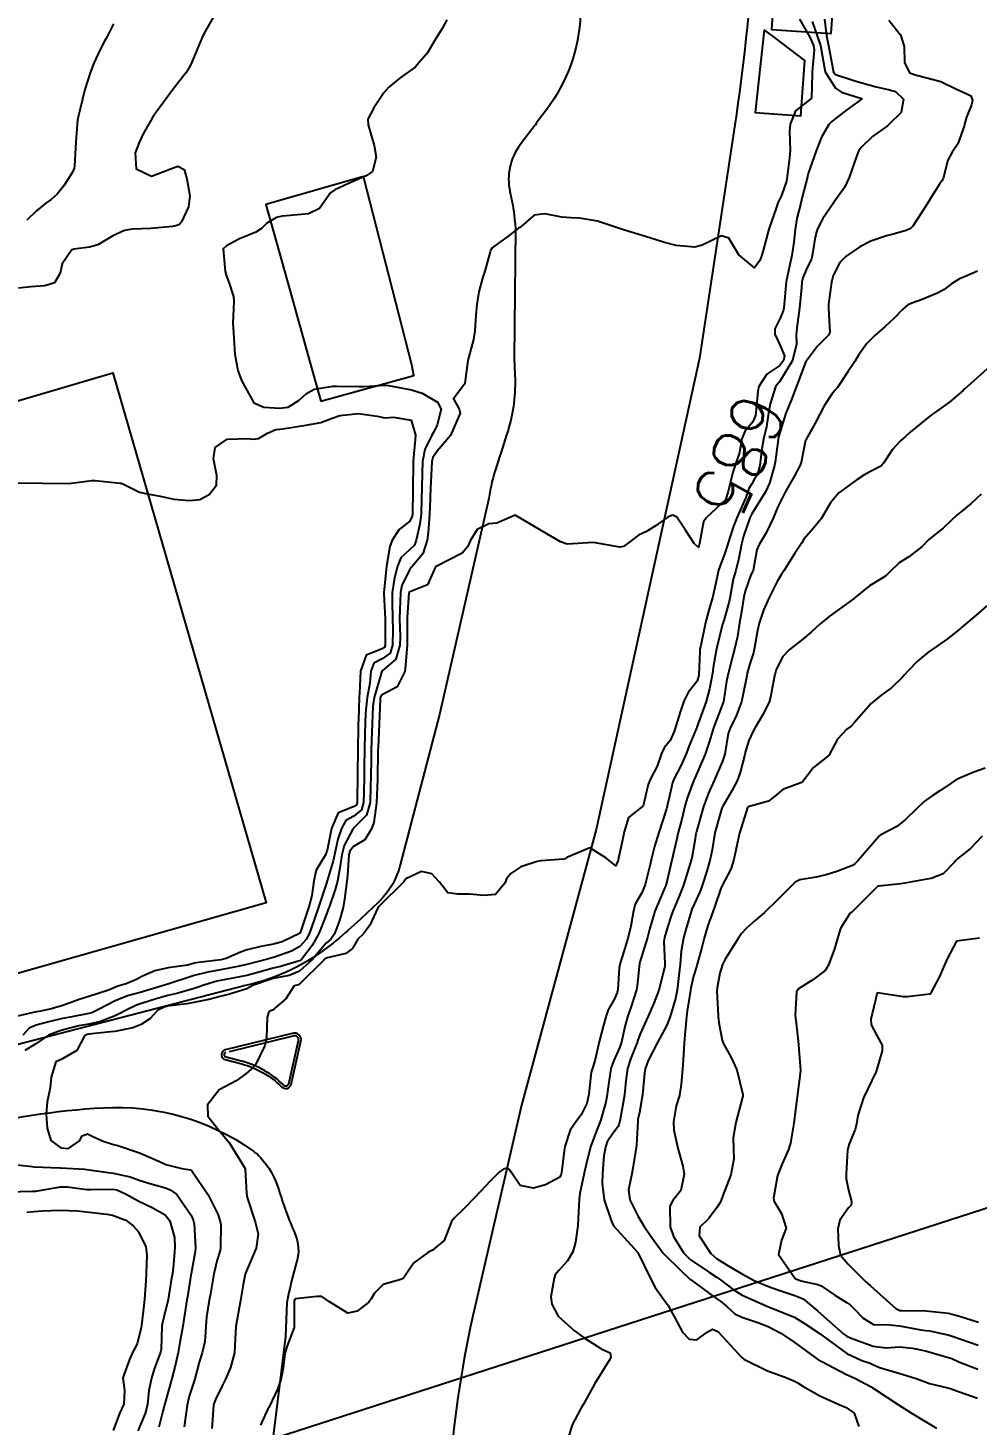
# Model space of a CAD drawing. Header units: metres. Extents: x 298520 to 308411, y 7433745 to 7450750.
# Drawn here: x 300405.2 to 300477.4, y 7444668.8 to 7444775.1 of the extents above; entities that cross this region are included whole.
import ezdxf
from ezdxf.enums import TextEntityAlignment as Align

# ---------------------------------------------------------------- set-up
doc = ezdxf.new("R2010")
doc.units = ezdxf.units.M
doc.header["$LTSCALE"] = 10
doc.linetypes.add('CONTINUO', pattern=[0])
doc.linetypes.add('DASHED', pattern=[0.75, 0.5, -0.25])
for name, color, linetype in [('Canteiro', 45, 'DASHED'), ('Cotas', 45, 'Continuous'), ('Curvas de Nivel 1m', 11, 'Continuous'), ('Curvas de Nivel 5m', 15, 'Continuous'), ('Edificações', 30, 'Continuous'), ('TEXTO', 45, 'Continuous'), ('Vias Primárias', 230, 'Continuous')]:
    doc.layers.add(name, color=color, linetype=linetype)
doc.styles.add('Style-STANDARD', font='STANDARD.shx')

msp = doc.modelspace()

# ---------------------------------------------------------------- linework, layer by layer
at = {"layer": 'Canteiro'}
msp.add_lwpolyline([(300420.16, 7444696.81), (300421.49, 7444696.45, -0.129221), (300424.61, 7444694.65, 0.534813), (300425.02, 7444694.74), (300425.76, 7444698.02, 0.60406), (300425.34, 7444698.37), (300420.23, 7444697.12, 0.616815)], format="xyb", close=True, dxfattribs=at)
at = {"layer": 'Curvas de Nivel 1m', "flags": 128}
for points, elevation in [([(300419.5, 7444776.28), (300418.69, 7444774.86), (300418.49, 7444774.48), (300418.41, 7444774.29), (300417.9, 7444773.07), (300417.56, 7444772.3), (300417.23, 7444771.72), (300416.64, 7444770.96), (300416.14, 7444770.32), (300414.88, 7444768.6), (300414.7, 7444768.34), (300414.67, 7444768.28), (300414.61, 7444768.2), (300413.93, 7444767.01), (300413.64, 7444766.35), (300413.34, 7444765.58), (300413.41, 7444764.35), (300414.56, 7444763.79), (300415.98, 7444764.32), (300416.57, 7444764.55), (300417.05, 7444764.31), (300417.27, 7444763.58), (300417.49, 7444762.3), (300417.39, 7444761.45), (300416.86, 7444760.31), (300416.7, 7444760.12), (300416.51, 7444760.04), (300416.16, 7444759.97), (300414.51, 7444759.81), (300413.1, 7444759.77), (300412.51, 7444759.66), (300411.62, 7444759.25), (300410.49, 7444758.58), (300409.86, 7444758.39), (300408.66, 7444758.24), (300408.49, 7444758.16), (300407.77, 7444757.12), (300407.61, 7444756.42), (300407.2, 7444755.68), (300406.45, 7444755.44), (300405.39, 7444755.38), (300404.45, 7444755.27)], 688), ([(300437.06, 7444775.7), (300436.69, 7444775.02), (300436.12, 7444774.08), (300435.58, 7444773.18), (300434.65, 7444772.1), (300433.49, 7444771.27), (300432.64, 7444770.57), (300432.26, 7444770.13), (300431.49, 7444769), (300431.04, 7444768.14), (300431.06, 7444767.69), (300431.51, 7444766.14), (300431.67, 7444765.23), (300431.39, 7444764.14), (300430.9, 7444763.81), (300430.56, 7444763.66), (300429.51, 7444763.2), (300428.54, 7444762.75), (300428.19, 7444762.52), (300427.95, 7444762.18), (300427.36, 7444761.34), (300426.52, 7444760.93), (300425.12, 7444760.81), (300424.52, 7444760.76), (300424.09, 7444760.66), (300423.36, 7444760.23), (300422.94, 7444759.81), (300422.51, 7444759.53), (300421.27, 7444759.03), (300420.5, 7444758.61), (300420.28, 7444758.49), (300420.02, 7444758.27), (300420.19, 7444756.55), (300420.26, 7444756.27), (300420.46, 7444755.73), (300420.82, 7444754.64), (300420.84, 7444754.26), (300420.77, 7444752.61), (300420.78, 7444752.26), (300420.81, 7444751.87), (300420.92, 7444750.26), (300421.14, 7444749.02), (300421.42, 7444748.25), (300422.35, 7444746.56), (300423.12, 7444746.23), (300424.34, 7444746.14), (300424.97, 7444746.21), (300425.81, 7444746.74), (300426.36, 7444747.25), (300426.95, 7444747.6), (300428.37, 7444747.82), (300428.71, 7444747.82), (300430.37, 7444747.78), (300430.73, 7444747.78), (300432.37, 7444747.89), (300432.61, 7444747.88), (300434.36, 7444747.55), (300435.18, 7444747.28), (300436.35, 7444746.61), (300436.63, 7444746.08), (300436.33, 7444744.88), (300436.06, 7444744.35), (300435.91, 7444744.08), (300435.39, 7444743.01), (300435.2, 7444742.09), (300435.17, 7444741.21), (300435.14, 7444740.09), (300435.12, 7444739.24), (300435.09, 7444738.09), (300435, 7444737.33), (300434.73, 7444736.09), (300434.59, 7444735.73), (300434.22, 7444735.36), (300433.56, 7444734.76), (300433.29, 7444734.11), (300433.07, 7444733.23), (300432.9, 7444732.11), (300432.88, 7444731.4), (300432.91, 7444730.11), (300432.93, 7444729.33), (300432.91, 7444728.11), (300432.74, 7444727.5), (300432.12, 7444727.06), (300431.5, 7444726.74), (300431.28, 7444726.13), (300431.18, 7444725.22), (300430.98, 7444724.14), (300430.86, 7444722.93), (300430.84, 7444722.14), (300430.81, 7444721.38), (300430.79, 7444720.14), (300430.77, 7444718.89), (300430.76, 7444718.14), (300430.73, 7444716.87), (300430.72, 7444716.14), (300430.56, 7444715.57), (300429.98, 7444715.09), (300429.37, 7444714.76), (300429.03, 7444714.16), (300428.75, 7444713.36), (300428.49, 7444712.16), (300428.4, 7444711.7), (300427.94, 7444710.17), (300427.93, 7444710.15), (300427.91, 7444710.09), (300427.28, 7444708.18), (300426.99, 7444707.29), (300426.59, 7444706.19), (300426.34, 7444705.72), (300425.86, 7444705.19), (300425.23, 7444704.83), (300423.85, 7444704.36), (300423.74, 7444704.33), (300423.4, 7444704.22), (300421.84, 7444703.81), (300421.27, 7444703.68), (300419.83, 7444703.41), (300418.87, 7444703.24), (300417.83, 7444702.97), (300415.82, 7444702.32), (300414.29, 7444701.86), (300413.82, 7444701.72), (300412.75, 7444701.42), (300411.81, 7444701.04), (300410.54, 7444700.38), (300410.04, 7444700.14), (300409.8, 7444700.08), (300408.38, 7444699.82), (300407.79, 7444699.7), (300406.76, 7444699.45), (300405.78, 7444699.2), (300405.25, 7444698.97), (300404.78, 7444698.45)], 687), ([(300463.89, 7444775.75), (300464.69, 7444774.36), (300464.97, 7444773.74), (300465.02, 7444773.4), (300464.87, 7444771.74), (300464.87, 7444771.52), (300464.8, 7444769.74), (300464.73, 7444769.64), (300464.63, 7444769.57), (300463.6, 7444768.77), (300463.18, 7444767.75), (300463.14, 7444767.21), (300463.18, 7444765.75), (300463.15, 7444765.18), (300462.97, 7444763.76), (300462.9, 7444763.42), (300462.54, 7444762.32), (300462.34, 7444761.96), (300462.25, 7444761.76), (300462.12, 7444761.36), (300461.56, 7444759.77), (300461.23, 7444758.51), (300461.02, 7444757.78), (300460.88, 7444757.39), (300460.48, 7444756.81), (300459.28, 7444757.8), (300458.51, 7444759.07), (300457.95, 7444759.26), (300456.5, 7444758.55), (300455.94, 7444758.4), (300454.5, 7444758.51), (300453.63, 7444758.74), (300452.51, 7444759.1), (300451.91, 7444759.29), (300450.51, 7444759.71), (300449.9, 7444759.92), (300448.52, 7444760.36), (300447.16, 7444760.59), (300446.52, 7444760.63), (300445.8, 7444760.68), (300444.52, 7444760.92), (300443.69, 7444760.82), (300442.73, 7444760), (300442.61, 7444759.9), (300442.51, 7444759.83), (300441.73, 7444759.24), (300440.5, 7444758.34), (300440.38, 7444758.15), (300440.34, 7444758.03), (300439.94, 7444756.56), (300439.78, 7444756.04), (300439.49, 7444755), (300439.33, 7444754.04), (300439.26, 7444753.21), (300439.18, 7444752.04), (300439.08, 7444751.37), (300438.72, 7444750.05), (300438.66, 7444749.77), (300438.43, 7444748.05), (300438.42, 7444748), (300438.37, 7444747.95), (300437.55, 7444746.86), (300437.99, 7444746.06), (300438.06, 7444745.77), (300437.33, 7444744.06), (300436.31, 7444742.86), (300435.99, 7444742.4), (300435.91, 7444742.08), (300435.83, 7444740.53), (300435.81, 7444740.08), (300435.76, 7444738.59), (300435.74, 7444738.09), (300435.63, 7444736.69), (300435.55, 7444736.09), (300435.23, 7444735.07), (300434.42, 7444734.1), (300434.3, 7444734), (300434.2, 7444733.85), (300433.64, 7444732.65), (300433.53, 7444732.11), (300433.47, 7444730.8), (300433.46, 7444730.11), (300433.49, 7444728.76), (300433.47, 7444728.11), (300433.18, 7444727.05), (300432.1, 7444726.13), (300431.51, 7444724.13), (300431.41, 7444723.47), (300431.36, 7444722.13), (300431.32, 7444720.86), (300431.3, 7444720.13), (300431.29, 7444719.4), (300431.27, 7444718.13), (300431.25, 7444717.37), (300431.21, 7444716.13), (300430.95, 7444715.17), (300429.96, 7444714.18), (300429.95, 7444714.17), (300429.93, 7444714.15), (300429.23, 7444712.88), (300429.05, 7444712.16), (300428.92, 7444711.17), (300428.72, 7444710.16), (300428.56, 7444709.51), (300428.09, 7444708.17), (300428.03, 7444708.03), (300427.89, 7444707.65), (300427.31, 7444706.18), (300426.79, 7444705.25), (300425.98, 7444704.2), (300425.84, 7444704.1), (300424.39, 7444703.66), (300423.84, 7444703.53), (300422.85, 7444703.25), (300421.83, 7444702.99), (300420.24, 7444702.68), (300419.83, 7444702.61), (300419.55, 7444702.55), (300418.64, 7444702.28), (300418.04, 7444702.07), (300417.82, 7444702), (300416.51, 7444701.61), (300415.81, 7444701.45), (300414.92, 7444701.21), (300413.81, 7444700.86), (300413.43, 7444700.72), (300412.64, 7444700.35), (300412.1, 7444700.05), (300411.8, 7444699.9), (300410.7, 7444699.47), (300409.79, 7444699.28), (300409.04, 7444699.14), (300407.78, 7444698.81), (300407.47, 7444698.72), (300406.73, 7444698.43), (300405.77, 7444697.78), (300404.93, 7444697.28)], 686), ([(300411.68, 7444775.39), (300411.16, 7444774.38), (300410.99, 7444774.06), (300410.67, 7444773.42), (300410.33, 7444772.71), (300410.19, 7444772.39), (300409.91, 7444771.65), (300409.5, 7444770.4), (300409.15, 7444768.93), (300409.02, 7444768.4), (300408.95, 7444768.06), (300408.8, 7444766.41), (300408.71, 7444764.55), (300408.68, 7444764.41), (300408.56, 7444764.1), (300407.9, 7444763.06), (300407.4, 7444762.42), (300406.94, 7444762.02), (300406.53, 7444761.74), (300405.81, 7444761.16), (300405.08, 7444760.45)], 689), ([(300465.8, 7444775.73), (300465.95, 7444774.47), (300466.1, 7444773.73), (300466.43, 7444771.95), (300466.48, 7444771.72), (300466.65, 7444771.52), (300468.03, 7444771.08), (300468.65, 7444770.9), (300469.73, 7444770.59), (300470.64, 7444770.4), (300471.21, 7444770.23), (300471.82, 7444769.65), (300471.63, 7444768.64), (300470.66, 7444767.67), (300470.63, 7444767.64), (300470.6, 7444767.62), (300469.46, 7444766.81), (300468.59, 7444765.98), (300468.4, 7444765.69), (300468.27, 7444765.38), (300467.68, 7444763.7), (300467.32, 7444762.94), (300466.53, 7444761.83), (300466.49, 7444761.76), (300466.47, 7444761.72), (300465.68, 7444760.57), (300465.25, 7444759.73), (300465.09, 7444759.16), (300464.87, 7444757.74), (300464.78, 7444757.44), (300464.48, 7444756.84), (300464.15, 7444756.06), (300464.08, 7444755.74), (300464.04, 7444755.32), (300463.9, 7444753.75), (300463.71, 7444752.46), (300463.65, 7444751.75), (300463.68, 7444751.02), (300463.37, 7444749.76), (300462.38, 7444748.15), (300462.2, 7444747.95), (300462.08, 7444747.77), (300461.66, 7444746.47), (300461.54, 7444745.78), (300461.38, 7444744.73), (300461.16, 7444743.78), (300461.03, 7444743.06), (300460.89, 7444741.78), (300460.76, 7444741.31), (300460.28, 7444740.39), (300460.05, 7444740.02), (300459.97, 7444739.79), (300459.82, 7444739.35), (300459.13, 7444737.8), (300458.88, 7444737.17), (300458.44, 7444735.81), (300458.39, 7444735.64), (300458.22, 7444735.12), (300457.74, 7444733.82), (300457.6, 7444733.22), (300457.31, 7444731.82), (300457.06, 7444730.94), (300456.75, 7444729.83), (300456.38, 7444728.08), (300456.32, 7444727.84), (300456.3, 7444727.66), (300456.23, 7444725.84), (300456.1, 7444725.37), (300455.43, 7444724.51), (300455.1, 7444723.85), (300454.83, 7444723.1), (300454.45, 7444721.86), (300454.36, 7444721.55), (300454.05, 7444720.87), (300453.6, 7444720.31), (300453.4, 7444719.87), (300453.06, 7444718.91), (300452.52, 7444717.88), (300452.38, 7444717.51), (300452, 7444715.89), (300451.98, 7444715.85), (300450.87, 7444715.01), (300450.54, 7444713.9), (300450.45, 7444713.41), (300450.12, 7444711.91), (300450.09, 7444711.76), (300449.93, 7444711.31), (300449.15, 7444711.92), (300447.95, 7444712.7), (300446.18, 7444711.96), (300446.05, 7444711.85), (300445.94, 7444711.82), (300444.22, 7444711.69), (300443.94, 7444711.65), (300442.69, 7444711.24), (300441.92, 7444710.73), (300441.59, 7444710.34), (300441.46, 7444710.01), (300440.77, 7444709.15), (300439.9, 7444709.06), (300438.78, 7444709.17), (300437.9, 7444709.16), (300437.12, 7444709.27), (300436.49, 7444710.07), (300435.92, 7444710.72), (300435.13, 7444710.88), (300433.92, 7444710.33), (300433.83, 7444710.18), (300433.79, 7444710.1), (300431.89, 7444708.25), (300431.83, 7444708.19), (300431.8, 7444708.13), (300431.2, 7444706.82), (300430.71, 7444706.14), (300430.28, 7444705.73), (300429.86, 7444705.04), (300429.36, 7444704.65), (300427.84, 7444704.3), (300427.77, 7444704.25), (300427.71, 7444704.17), (300425.82, 7444702.3), (300425.76, 7444702.27), (300425.44, 7444702.2), (300424.81, 7444701.21), (300423.79, 7444700.35), (300423.71, 7444700.31), (300423.51, 7444700.22), (300423.37, 7444699.81), (300423.33, 7444698.23), (300423.2, 7444697.66), (300422.51, 7444696.24), (300422.15, 7444695.84), (300421.74, 7444695.5), (300421.02, 7444694.97), (300419.72, 7444694.27), (300418.84, 7444693.15), (300418.86, 7444692.28), (300419.69, 7444691.22), (300420.49, 7444690.26), (300421.65, 7444688.36), (300421.69, 7444688.25), (300421.8, 7444686.41), (300421.82, 7444686.25), (300421.87, 7444686.01), (300422.46, 7444684.24), (300422.68, 7444683.32), (300422.53, 7444682.24), (300421.81, 7444680.5), (300421.71, 7444680.25), (300421.68, 7444680.13), (300421.55, 7444679.46), (300421.38, 7444678.41), (300421.35, 7444678.25), (300421.07, 7444676.71), (300421, 7444676.26), (300420.92, 7444674.82), (300420.88, 7444674.26), (300420.58, 7444673.15), (300420.2, 7444672.26), (300419.96, 7444671.76), (300419.45, 7444670.71), (300419.32, 7444670.4), (300419.29, 7444670.27), (300419.17, 7444668.52)], 684), ([(300470.7, 7444775.67), (300471.59, 7444774.56), (300471.87, 7444773.65), (300471.88, 7444772.44), (300472.26, 7444771.65), (300472.57, 7444771.56), (300472.65, 7444771.54), (300472.8, 7444771.49), (300474.65, 7444771.01), (300475.81, 7444770.44), (300476.64, 7444770.05), (300476.95, 7444769.91), (300477.07, 7444769.59), (300477, 7444769.22), (300476.61, 7444768.28), (300476.46, 7444767.74), (300476.44, 7444767.6), (300475.94, 7444766.25), (300475.51, 7444765.61), (300475.19, 7444765), (300474.83, 7444763.62), (300474.74, 7444763.44), (300474.56, 7444763.18), (300473.95, 7444762.22), (300473.58, 7444761.63), (300472.52, 7444759.99), (300472.35, 7444759.82), (300472.03, 7444759.65), (300470.84, 7444759.33), (300470.51, 7444759.26), (300469.33, 7444758.86), (300468.5, 7444758.42), (300467.44, 7444757.71), (300466.96, 7444757.23), (300466.47, 7444756.24), (300466.35, 7444755.83), (300466.33, 7444755.72), (300466.11, 7444754.05), (300466.1, 7444753.72), (300466.21, 7444751.93), (300466.13, 7444751.72), (300465.28, 7444750.86), (300464.43, 7444749.74), (300464.41, 7444749.72), (300464.39, 7444749.69), (300463.65, 7444747.75), (300463.3, 7444746.81), (300462.87, 7444745.76), (300462.33, 7444744.04), (300462.28, 7444743.81), (300462.28, 7444743.77), (300462.04, 7444742.03), (300461.99, 7444741.77), (300461.62, 7444740.44), (300461.31, 7444739.78), (300460.26, 7444738.1), (300460.11, 7444737.79), (300459.63, 7444736.4), (300459.48, 7444735.8), (300459.29, 7444734.72), (300459.04, 7444733.8), (300458.86, 7444733.14), (300458.62, 7444731.81), (300458.55, 7444731.43), (300458.16, 7444730.07), (300458.09, 7444729.87), (300458.08, 7444729.81), (300458.05, 7444729.71), (300457.59, 7444727.82), (300457.36, 7444726.57), (300457.25, 7444725.82), (300457.04, 7444724.78), (300456.79, 7444723.83), (300456.08, 7444721.86), (300456.08, 7444721.84), (300456.06, 7444721.8), (300455.48, 7444720.41), (300455.26, 7444719.85), (300454.88, 7444718.99), (300454.32, 7444717.86), (300454.24, 7444717.63), (300453.99, 7444716.52), (300453.86, 7444715.98), (300453.83, 7444715.86), (300453.77, 7444715.65), (300453.18, 7444713.87), (300452.87, 7444712.8), (300452.64, 7444711.88), (300452.51, 7444711.31), (300452.15, 7444709.89), (300451.91, 7444709.33), (300451.4, 7444708.4), (300451.25, 7444707.9), (300451.05, 7444706.73), (300450.86, 7444705.9), (300450.63, 7444705.13), (300450.24, 7444703.91), (300450.18, 7444703.57), (300450.08, 7444701.91), (300450.03, 7444701.69), (300449.81, 7444701.2), (300449.34, 7444700.37), (300449.18, 7444699.92), (300448.96, 7444699.1), (300448.66, 7444697.93), (300448.32, 7444696.49), (300448.13, 7444695.93), (300448.05, 7444695.63), (300447.87, 7444693.94), (300447.72, 7444693.25), (300447.27, 7444692.38), (300446.94, 7444691.95), (300446.44, 7444691.2), (300446.03, 7444689.96), (300445.98, 7444689.65), (300445.77, 7444687.96), (300445.75, 7444687.86), (300445.65, 7444687.63), (300444.57, 7444687.04), (300443.64, 7444686.79), (300442.64, 7444686.99), (300441.94, 7444688.01), (300441.85, 7444688.2), (300441.66, 7444688.33), (300441.39, 7444688.28), (300441.04, 7444688.02), (300440.35, 7444687.32), (300439.64, 7444686.57), (300439.13, 7444686.04), (300438.4, 7444685.27), (300437.61, 7444684.52), (300437.42, 7444684.25), (300437.34, 7444684.06), (300436.84, 7444682.82), (300435.95, 7444682.08), (300435.71, 7444681.95), (300435.58, 7444681.87), (300434.55, 7444681.11), (300433.85, 7444680.1), (300433.73, 7444679.92), (300433.56, 7444679.85), (300432.21, 7444679.47), (300431.54, 7444678.82), (300431.3, 7444678.37), (300431.11, 7444678.13), (300430.24, 7444677.43), (300429.52, 7444677.29), (300428.13, 7444678.16), (300427.54, 7444678.55), (300427.16, 7444678.56), (300425.54, 7444678.38), (300425.45, 7444678.28), (300425.44, 7444678.2), (300425.43, 7444676.28), (300425.42, 7444676.2), (300424.89, 7444674.81), (300424.73, 7444674.21), (300424.59, 7444673.09), (300424.42, 7444672.21), (300424.16, 7444671.51), (300423.56, 7444670.22), (300423.52, 7444670.14), (300423.44, 7444670), (300422.88, 7444668.77)], 683), ([(300477.45, 7444756.57), (300476.47, 7444756.14), (300476.09, 7444755.98), (300475.47, 7444755.61), (300474.9, 7444755.17), (300474.46, 7444754.91), (300473.23, 7444754.41), (300472.45, 7444754.13), (300472.12, 7444753.98), (300471.75, 7444753.66), (300471.11, 7444752.98), (300470.42, 7444752.35), (300470.05, 7444752.04), (300469.63, 7444751.68), (300469.03, 7444751.06), (300468.4, 7444750.17), (300468.11, 7444749.69), (300467.59, 7444748.91), (300466.78, 7444747.71), (300466.6, 7444747.48), (300466.37, 7444747.2), (300465.77, 7444746.31), (300465.46, 7444745.73), (300465.08, 7444744.99), (300464.37, 7444743.74), (300464.35, 7444743.71), (300464.32, 7444743.58), (300464.02, 7444742.02), (300463.93, 7444741.75), (300463.52, 7444740.99), (300462.81, 7444739.76), (300462.26, 7444738.63), (300461.89, 7444737.77), (300461.35, 7444736.66), (300460.82, 7444735.78), (300460.65, 7444735.36), (300460.36, 7444733.79), (300460.31, 7444733.68), (300460.2, 7444733.45), (300459.76, 7444732.22), (300459.66, 7444731.8), (300459.47, 7444730.49), (300459.34, 7444729.8), (300459.17, 7444728.78), (300458.95, 7444727.8), (300458.78, 7444727.15), (300458.44, 7444725.81), (300458.38, 7444725.52), (300458.11, 7444723.81), (300458.1, 7444723.79), (300458.08, 7444723.75), (300457.35, 7444721.82), (300457.06, 7444720.81), (300456.73, 7444719.83), (300456.02, 7444718.18), (300455.91, 7444717.95), (300455.86, 7444717.84), (300455.36, 7444716.48), (300455.18, 7444715.85), (300454.94, 7444714.88), (300454.67, 7444713.85), (300454.53, 7444713.28), (300454.2, 7444711.86), (300454.15, 7444711.65), (300453.92, 7444710.65), (300453.77, 7444710), (300453.73, 7444709.86), (300453.6, 7444709.55), (300452.89, 7444707.88), (300452.48, 7444706.48), (300452.32, 7444705.88), (300451.85, 7444704.32), (300451.74, 7444703.99), (300451.72, 7444703.89), (300451.53, 7444702.19), (300451.48, 7444701.89), (300451.09, 7444700.61), (300450.84, 7444699.9), (300450.6, 7444699.09), (300450.34, 7444697.9), (300450.2, 7444697.47), (300449.76, 7444696.52), (300449.54, 7444695.91), (300449.3, 7444694.34), (300449.25, 7444693.92), (300449.15, 7444693.35), (300448.76, 7444691.92), (300448.45, 7444691.17), (300448, 7444689.94), (300447.66, 7444688.59), (300447.54, 7444688.06), (300447.51, 7444687.94), (300447.18, 7444686.4), (300447.12, 7444685.95), (300447.06, 7444684.5), (300447.02, 7444683.95), (300446.86, 7444682.68), (300446.65, 7444681.95), (300446.25, 7444681.28), (300445.56, 7444680.52), (300445.31, 7444680.21), (300445.22, 7444679.96), (300444.98, 7444678.52), (300445.04, 7444677.96), (300445.52, 7444677.06), (300446.77, 7444675.95), (300447.5, 7444675.4), (300448.86, 7444674.55), (300449.49, 7444674.27), (300449.53, 7444673.91), (300449.52, 7444673.87), (300449.48, 7444673.81), (300448.31, 7444671.93), (300447.45, 7444670.37), (300447.29, 7444670.09), (300447.2, 7444669.94), (300446.59, 7444668.78), (300446.33, 7444667.95)], 682), ([(300478.39, 7444749.31), (300476.46, 7444747.6), (300476.42, 7444747.56), (300476.37, 7444747.5), (300475.33, 7444746.63), (300474.35, 7444745.91), (300474.17, 7444745.8), (300473.95, 7444745.63), (300472.33, 7444744.31), (300471.98, 7444744), (300471.59, 7444743.66), (300470.97, 7444743), (300470.3, 7444741.97), (300470.17, 7444741.8), (300469.98, 7444741.67), (300468.88, 7444741.09), (300468.28, 7444740.71), (300466.9, 7444739.71), (300466.27, 7444738.95), (300465.56, 7444737.73), (300464.96, 7444737.02), (300464.23, 7444736.18), (300464.07, 7444735.9), (300463.98, 7444735.74), (300463.53, 7444735.07), (300462.71, 7444733.76), (300462.5, 7444733.46), (300462.19, 7444732.95), (300461.8, 7444732.15), (300461.61, 7444731.78), (300461.17, 7444730.78), (300460.84, 7444729.78), (300460.7, 7444729.23), (300460.45, 7444727.79), (300460.39, 7444727.53), (300460.12, 7444726.68), (300459.92, 7444725.98), (300459.88, 7444725.79), (300459.59, 7444724.29), (300459.48, 7444723.8), (300459.1, 7444722.78), (300458.61, 7444721.8), (300458.47, 7444721.39), (300458.21, 7444719.81), (300458.17, 7444719.67), (300458.03, 7444719.28), (300457.41, 7444717.82), (300456.98, 7444716.84), (300456.6, 7444715.83), (300456.06, 7444713.93), (300456.03, 7444713.84), (300456.02, 7444713.78), (300455.96, 7444713.38), (300455.74, 7444712.05), (300455.68, 7444711.84), (300455.27, 7444710.5), (300455.07, 7444709.85), (300454.75, 7444709.01), (300454.25, 7444707.86), (300454.15, 7444707.59), (300453.88, 7444706.74), (300453.61, 7444705.86), (300453.56, 7444705.56), (300453.66, 7444703.86), (300453.65, 7444703.67), (300453.2, 7444701.87), (300452.81, 7444700.87), (300452.37, 7444699.88), (300451.78, 7444698.54), (300451.6, 7444698.07), (300451.54, 7444697.89), (300451.04, 7444696.62), (300450.81, 7444695.9), (300450.68, 7444694.96), (300450.58, 7444693.9), (300450.46, 7444693.16), (300450.23, 7444691.9), (300450.1, 7444691.5), (300449.69, 7444690.95), (300449.27, 7444690.32), (300449.12, 7444689.92), (300449.01, 7444689.26), (300448.91, 7444687.92), (300448.89, 7444687.16), (300449.04, 7444685.92), (300449.61, 7444684.19), (300449.77, 7444683.91), (300451.58, 7444681.89), (300452.59, 7444679.87), (300452.91, 7444679.23), (300453.54, 7444678.35), (300453.91, 7444677.86), (300454.39, 7444676.99), (300455, 7444675.85), (300455.51, 7444675.32), (300456.08, 7444675.26), (300456.86, 7444675.83), (300457.27, 7444676.06), (300457.51, 7444675.97), (300457.61, 7444675.92), (300457.75, 7444675.82), (300459.49, 7444673.93), (300459.67, 7444673.79), (300461.47, 7444672.9), (300462.82, 7444672.41), (300463.47, 7444672.13), (300463.71, 7444672), (300464.16, 7444671.74), (300465.45, 7444671), (300466.74, 7444670.41), (300467.44, 7444670.12), (300468.07, 7444669.69), (300468.41, 7444668.67)], 681), ([(300404.27, 7444740.46), (300406.27, 7444740.43), (300408.27, 7444740.41), (300410.02, 7444740.65), (300410.28, 7444740.64), (300412.19, 7444740.44), (300412.27, 7444740.43), (300412.44, 7444740.36), (300413.67, 7444739.75), (300414.27, 7444739.62), (300415.36, 7444739.42), (300416.26, 7444739.23), (300417.45, 7444739.11), (300418.26, 7444739.2), (300418.96, 7444739.58), (300419.52, 7444740.28), (300419.54, 7444741.02), (300419.28, 7444742.28), (300419.43, 7444743.16), (300420.32, 7444743.79), (300421.9, 7444743.83), (300422.32, 7444743.78), (300422.72, 7444743.84), (300423.4, 7444744.23), (300424.04, 7444744.51), (300424.33, 7444744.55), (300424.71, 7444744.6), (300426.33, 7444744.85), (300427.45, 7444745.06), (300428.33, 7444745.37), (300428.92, 7444745.58), (300430.34, 7444745.75), (300431.75, 7444745.54), (300432.34, 7444745.42), (300432.99, 7444745.46), (300434.33, 7444745.22), (300434.66, 7444744.1), (300434.65, 7444743.77), (300434.49, 7444742.1), (300434.49, 7444741.91), (300434.47, 7444740.1), (300434.47, 7444739.9), (300434.45, 7444738.1), (300434.42, 7444737.93), (300434.24, 7444737.54), (300433.42, 7444736.92), (300432.9, 7444736.11), (300432.72, 7444735.61), (300432.46, 7444734.12), (300432.44, 7444733.88), (300432.27, 7444732.12), (300432.27, 7444732.03), (300432.37, 7444730.12), (300432.37, 7444729.9), (300432.35, 7444728.12), (300432.3, 7444727.94), (300432.13, 7444727.84), (300430.9, 7444727.36), (300430.47, 7444726.14), (300430.4, 7444724.46), (300430.39, 7444724.15), (300430.32, 7444722.4), (300430.31, 7444722.15), (300430.31, 7444721.9), (300430.28, 7444720.15), (300430.26, 7444718.39), (300430.25, 7444718.15), (300430.23, 7444716.38), (300430.22, 7444716.15), (300430.17, 7444715.97), (300429.99, 7444715.84), (300428.79, 7444715.35), (300428.28, 7444714.17), (300428.23, 7444713.9), (300427.95, 7444712.51), (300427.82, 7444712.17), (300427.11, 7444710.99), (300426.94, 7444710.18), (300426.77, 7444709.06), (300426.54, 7444708.19), (300425.9, 7444706.22), (300425.89, 7444706.2), (300424.53, 7444705.54), (300423.86, 7444705.36), (300422.9, 7444705.19), (300421.85, 7444704.93), (300421.35, 7444704.75), (300420.25, 7444704.26), (300419.84, 7444704.17), (300418.15, 7444703.97), (300417.84, 7444703.91), (300417.31, 7444703.77), (300415.84, 7444703.55), (300414.82, 7444703.34), (300413.83, 7444702.89), (300413.47, 7444702.7), (300412.64, 7444702.35), (300412.01, 7444702.17), (300411.82, 7444702.09), (300411.31, 7444701.86), (300409.81, 7444701.37), (300409.06, 7444701.14), (300407.81, 7444700.7), (300406.87, 7444700.42), (300405.99, 7444700.24), (300405.8, 7444700.22), (300404.37, 7444699.88)], 688), ([(300478.17, 7444731.1), (300477.35, 7444730.4), (300476.4, 7444729.6), (300476.26, 7444729.49), (300476.15, 7444729.39), (300475.16, 7444728.59), (300474.14, 7444727.89), (300473.76, 7444727.63), (300472.87, 7444726.89), (300472.11, 7444726.12), (300471.9, 7444725.86), (300471.72, 7444725.65), (300470.89, 7444724.87), (300470.09, 7444724.28), (300469.35, 7444723.68), (300468.07, 7444722.19), (300467.82, 7444721.94), (300467.51, 7444721.71), (300466.8, 7444720.97), (300466.14, 7444719.72), (300466.09, 7444719.66), (300466.03, 7444719.63), (300464.96, 7444718.8), (300464.16, 7444717.74), (300464.08, 7444717.67), (300464.01, 7444717.63), (300462.62, 7444717.14), (300462, 7444716.59), (300461.53, 7444716.23), (300459.98, 7444715.81), (300459.95, 7444715.76), (300459.34, 7444713.8), (300459.15, 7444713), (300458.91, 7444711.81), (300458.68, 7444711.06), (300458.01, 7444709.82), (300457.91, 7444709.6), (300457.46, 7444708.26), (300457.31, 7444707.83), (300456.93, 7444706.78), (300456.64, 7444705.83), (300456.48, 7444705.21), (300456.11, 7444703.84), (300456.05, 7444703.63), (300455.83, 7444702.92), (300455.63, 7444702.03), (300455.6, 7444701.84), (300455.36, 7444700.29), (300455.3, 7444699.84), (300455.17, 7444698.46), (300455.11, 7444697.85), (300455.05, 7444696.55), (300454.98, 7444695.85), (300454.89, 7444694.7), (300454.76, 7444693.85), (300454.51, 7444693.05), (300454.3, 7444691.85), (300454.34, 7444691.2), (300454.65, 7444689.85), (300455.03, 7444688.47), (300455.12, 7444687.85), (300454.86, 7444686.62), (300454.25, 7444685.85), (300454.04, 7444685.44), (300454.06, 7444683.86), (300454.32, 7444683.12), (300455.1, 7444681.84), (300455.58, 7444681.36), (300456.96, 7444680.43), (300457.56, 7444680.05), (300457.89, 7444679.81), (300458.84, 7444679.09), (300459.54, 7444678.66), (300461.53, 7444677.77), (300463.53, 7444676.97), (300464.29, 7444676.5), (300465.48, 7444675.72), (300465.51, 7444675.7), (300465.61, 7444675.62), (300467.49, 7444674.22), (300468.64, 7444673.68), (300469.29, 7444673.48), (300469.48, 7444673.39), (300470, 7444673.14), (300471.47, 7444672.72), (300472.78, 7444672.32), (300473.47, 7444672.06), (300473.79, 7444671.94), (300475.19, 7444671.6), (300475.46, 7444671.53), (300475.57, 7444671.49), (300477.45, 7444670.81)], 679), ([(300478.02, 7444718.76), (300477.16, 7444718.45), (300476.02, 7444717.97), (300475.78, 7444717.83), (300475.45, 7444717.61), (300474.59, 7444717.03), (300474, 7444716.66), (300473.4, 7444716.22), (300472.77, 7444715.64), (300471.97, 7444714.84), (300471.31, 7444714.32), (300470.09, 7444713.67), (300470.01, 7444713.62), (300469.96, 7444713.58), (300468.35, 7444711.69), (300468.14, 7444711.5), (300467.94, 7444711.35), (300466.75, 7444710.89), (300465.93, 7444710.63), (300465.18, 7444710.47), (300463.92, 7444710.26), (300463.58, 7444710.08), (300463.25, 7444709.75), (300461.9, 7444708.41), (300461.57, 7444708.1), (300461.23, 7444707.78), (300460.52, 7444707.15), (300459.87, 7444706.59), (300459.49, 7444706.17), (300459.22, 7444705.8), (300458.24, 7444704.21), (300458.04, 7444703.82), (300457.84, 7444703.16), (300457.62, 7444702.03), (300457.6, 7444701.82), (300457.7, 7444699.91), (300457.71, 7444699.82), (300457.79, 7444699.26), (300458.01, 7444698.05), (300458.1, 7444697.82), (300458.7, 7444696.74), (300459.12, 7444695.8), (300459.58, 7444693.93), (300459.58, 7444693.79), (300459.54, 7444693.62), (300459.06, 7444691.8), (300458.86, 7444690.63), (300458.87, 7444689.8), (300458.9, 7444689.04), (300458.67, 7444687.8), (300458.06, 7444686.24), (300457.91, 7444685.82), (300457.82, 7444685.63), (300457.63, 7444685.34), (300456.96, 7444684.47), (300456.32, 7444683.83), (300456.27, 7444683.16), (300457.14, 7444681.82), (300457.58, 7444681.45), (300458.53, 7444680.85), (300459.56, 7444680.26), (300460.46, 7444679.78), (300461.55, 7444679.31), (300462.25, 7444679.06), (300463.54, 7444678.64), (300464.17, 7444678.37), (300464.96, 7444677.73), (300465.27, 7444677.46), (300465.53, 7444677.24), (300467.27, 7444675.7), (300467.51, 7444675.53), (300467.83, 7444675.38), (300469.5, 7444674.78), (300470.5, 7444674.65), (300471.5, 7444674.72), (300472.5, 7444674.63), (300473.49, 7444674.41), (300475.15, 7444673.94), (300475.49, 7444673.83), (300476.04, 7444673.59), (300477.48, 7444673.02)], 678), ([(300477.8, 7444713.58), (300476.92, 7444712.63), (300475.95, 7444711.87), (300475.8, 7444711.74), (300475.7, 7444711.6), (300474.83, 7444710.71), (300473.92, 7444710.35), (300473.3, 7444710.25), (300471.92, 7444710), (300471.62, 7444709.95), (300469.91, 7444709.78), (300469.84, 7444709.75), (300469.76, 7444709.67), (300467.89, 7444707.8), (300467.83, 7444707.76), (300467.73, 7444707.7), (300467.02, 7444706.56), (300466.77, 7444705.71), (300466.57, 7444705), (300466.07, 7444703.72), (300465.99, 7444703.57), (300465.84, 7444703.37), (300464.91, 7444702.65), (300463.83, 7444701.96), (300463.66, 7444701.74), (300463.58, 7444699.96), (300463.6, 7444699.74), (300463.62, 7444699.57), (300463.78, 7444698.2), (300463.82, 7444697.74), (300463.82, 7444697.69), (300463.97, 7444695.74), (300463.96, 7444695.51), (300463.72, 7444693.74), (300463.48, 7444691.74), (300463.21, 7444690.21), (300463.07, 7444689.75), (300462.57, 7444688.66), (300462.23, 7444687.76), (300461.91, 7444686.04), (300461.97, 7444685.77), (300462.52, 7444684.86), (300462.89, 7444683.76), (300462.52, 7444682.83), (300462.31, 7444681.76), (300463.56, 7444679.93), (300464, 7444679.74), (300465.29, 7444679.47), (300465.55, 7444679.36), (300466.6, 7444678.65), (300467.54, 7444678.07), (300467.75, 7444677.91), (300467.98, 7444677.69), (300468.75, 7444676.9), (300469.52, 7444676.43), (300470.77, 7444676.4), (300471.52, 7444676.31), (300473.13, 7444676.02), (300473.52, 7444675.98), (300473.83, 7444675.94), (300475.29, 7444675.6), (300475.51, 7444675.54), (300475.6, 7444675.51), (300477.5, 7444674.86)], 677), ([(300477.61, 7444705.83), (300475.86, 7444705.6), (300475.16, 7444704.29), (300474.87, 7444703.61), (300474.56, 7444702.89), (300473.87, 7444701.62), (300473.86, 7444701.59), (300473.82, 7444701.56), (300472.1, 7444701.36), (300471.82, 7444701.36), (300469.82, 7444701.67), (300469.42, 7444700.05), (300469.34, 7444699.68), (300469.35, 7444699.23), (300469.78, 7444698.42), (300470.2, 7444697.67), (300470.18, 7444697.25), (300469.74, 7444695.67), (300468.78, 7444693.68), (300468.35, 7444692.33), (300468.25, 7444691.69), (300468.14, 7444691.25), (300467.68, 7444690.16), (300467.57, 7444689.8), (300467.55, 7444689.7), (300467.45, 7444687.9), (300467.44, 7444687.7), (300467.46, 7444687.51), (300467.64, 7444686.65), (300467.83, 7444685.89), (300467.86, 7444685.7), (300467.82, 7444685.51), (300467.63, 7444685.31), (300466.96, 7444684.36), (300466.82, 7444683.71), (300466.87, 7444682.43), (300467.03, 7444681.71), (300467.57, 7444681.05), (300468.95, 7444679.68), (300469.27, 7444679.39), (300469.55, 7444679.13), (300471.22, 7444677.65), (300471.53, 7444677.5), (300471.7, 7444677.48), (300473.53, 7444677.46), (300475.22, 7444677.29), (300475.53, 7444677.22), (300476.07, 7444677.05), (300477.52, 7444676.6)], 676), ([(300403.66, 7444688.66), (300405.49, 7444688.44), (300405.65, 7444688.43), (300407.59, 7444688.35), (300407.65, 7444688.35), (300409.49, 7444688.23), (300409.65, 7444688.21), (300411.27, 7444688), (300411.65, 7444687.95), (300412.95, 7444687.65), (300413.64, 7444687.41), (300414.45, 7444687.14), (300415.64, 7444686.81), (300416, 7444686.68), (300416.5, 7444686.31), (300417.61, 7444684.7), (300417.78, 7444684.29), (300417.81, 7444684.08), (300417.92, 7444682.29), (300417.9, 7444681.97), (300417.58, 7444680.29), (300417.58, 7444680.27), (300417.56, 7444680.19), (300417.31, 7444678.52), (300417.27, 7444678.29), (300417.21, 7444677.98), (300416.95, 7444676.3), (300416.74, 7444675.06), (300416.6, 7444674.3), (300416.35, 7444673.18), (300416.13, 7444672.31), (300415.61, 7444670.48), (300415.57, 7444670.32), (300415.54, 7444670.22), (300415.44, 7444669.83), (300415.12, 7444668.62)], 686), ([(300403.63, 7444686.52), (300405.52, 7444686.56), (300405.63, 7444686.56), (300405.76, 7444686.56), (300407.64, 7444686.9), (300408.14, 7444686.91), (300409.64, 7444686.7), (300409.94, 7444686.69), (300411.64, 7444686.72), (300411.94, 7444686.67), (300412.59, 7444686.36), (300413.62, 7444685.81), (300414.62, 7444685.33), (300415.61, 7444684.78), (300415.98, 7444684.31), (300416.32, 7444683.04), (300416.35, 7444682.31), (300416.25, 7444680.99), (300416.16, 7444680.31), (300416.08, 7444679.79), (300415.83, 7444678.32), (300415.52, 7444676.98), (300415.38, 7444676.46), (300415.36, 7444676.32), (300415.3, 7444674.51), (300415.26, 7444674.32), (300414.77, 7444673.03), (300414.56, 7444672.33), (300414.38, 7444671.4), (300414.26, 7444670.33), (300414.1, 7444669.66), (300413.52, 7444668.34)], 687), ([(300405.09, 7444684.96), (300405.61, 7444685.01), (300406.26, 7444685.08), (300407.61, 7444685.13), (300408.93, 7444685.08), (300409.61, 7444685), (300411.16, 7444684.82), (300411.61, 7444684.75), (300412.62, 7444684.35), (300413.18, 7444683.93), (300413.59, 7444683.47), (300414.13, 7444682.33), (300414.21, 7444681.7), (300414.17, 7444680.33), (300414.14, 7444679.74), (300414.03, 7444678.34), (300413.98, 7444677.88), (300413.8, 7444676.34), (300413.77, 7444676.08), (300413.49, 7444674.99), (300413.27, 7444674.56), (300413.16, 7444674.34), (300412.89, 7444673.76), (300412.38, 7444672.36), (300412.51, 7444671.41), (300412.47, 7444670.35), (300412.14, 7444669.65), (300411.65, 7444668.37)], 688)]:
    msp.add_lwpolyline(points, dxfattribs=dict(at, elevation=elevation))
at = {"layer": 'Curvas de Nivel 5m', "flags": 128}
for points, elevation in [([(300464.87, 7444775.57), (300465.5, 7444773.73), (300465.68, 7444772.72), (300465.84, 7444771.73), (300466.64, 7444770.48), (300467.1, 7444770.18), (300468.63, 7444769.7), (300468.66, 7444769.69), (300468.65, 7444769.67), (300468.63, 7444769.66), (300467.49, 7444768.84), (300466.61, 7444768.15), (300466.37, 7444767.96), (300466.14, 7444767.72), (300465.57, 7444766.76), (300465.17, 7444765.73), (300465.02, 7444765.29), (300464.57, 7444764.01), (300464.51, 7444763.79), (300464.5, 7444763.74), (300464.1, 7444762.19), (300463.99, 7444761.75), (300463.7, 7444760.57), (300463.57, 7444759.75), (300463.47, 7444758.78), (300463.32, 7444757.75), (300463.16, 7444757.08), (300462.89, 7444755.76), (300462.73, 7444754.05), (300462.71, 7444753.77), (300462.66, 7444753.54), (300462.43, 7444752.98), (300462.01, 7444752.18), (300462.01, 7444751.77), (300462.4, 7444750.97), (300462.75, 7444750.12), (300462.69, 7444749.77), (300462.39, 7444749.4), (300461.42, 7444748.74), (300460.81, 7444747.79), (300460.73, 7444747.43), (300460.58, 7444745.79), (300460.54, 7444745.58), (300460.34, 7444745.11), (300459.74, 7444744.38), (300459.51, 7444743.8), (300459.32, 7444742.78), (300459.01, 7444741.8), (300458.82, 7444741.28), (300458.47, 7444739.81), (300458.27, 7444739.16), (300456.81, 7444737.83), (300456.6, 7444737.49), (300456.28, 7444735.84), (300456.22, 7444735.54), (300455.88, 7444735.84), (300455.22, 7444736.87), (300454.55, 7444737.86), (300454.25, 7444737.99), (300453.89, 7444737.87), (300452.94, 7444737.19), (300452.24, 7444736.76), (300451.65, 7444736.48), (300450.89, 7444735.9), (300450.5, 7444735.63), (300450.22, 7444735.58), (300448.22, 7444735.93), (300446.22, 7444735.79), (300445.7, 7444735.97), (300444.24, 7444736.84), (300442.25, 7444738), (300440.86, 7444737.4), (300440.24, 7444737.35), (300439.36, 7444736.91), (300438.84, 7444736.04), (300438.65, 7444735.62), (300438.21, 7444735.12), (300436.2, 7444734.08), (300435.58, 7444732.7), (300434.18, 7444732.14), (300434.17, 7444732.12), (300434.16, 7444732.1), (300434.03, 7444730.22), (300434.03, 7444730.1), (300434.04, 7444728.19), (300434.04, 7444728.1), (300433.89, 7444726.32), (300433.85, 7444726.1), (300433.26, 7444724.94), (300432.08, 7444724.3), (300431.99, 7444724.12), (300431.97, 7444724.01), (300431.89, 7444722.12), (300431.82, 7444720.34), (300431.81, 7444720.12), (300431.81, 7444719.9), (300431.77, 7444718.12), (300431.77, 7444717.88), (300431.7, 7444716.12), (300431.49, 7444714.62), (300431.33, 7444714.14), (300430.81, 7444713.29), (300429.95, 7444712.79), (300429.66, 7444712.44), (300429.59, 7444712.15), (300429.48, 7444710.6), (300429.43, 7444710.15), (300429.26, 7444708.79), (300429.15, 7444708.16), (300428.89, 7444707.16), (300428.51, 7444706.16), (300428.25, 7444705.78), (300427.86, 7444705.45), (300427.28, 7444704.75), (300426.82, 7444704.19), (300425.83, 7444703.31), (300425.05, 7444702.98), (300423.83, 7444702.74), (300422.34, 7444702.24), (300422.01, 7444702.06), (300421.82, 7444701.96), (300420.51, 7444701.56), (300419.81, 7444701.37), (300418.94, 7444701.15), (300417.8, 7444700.92), (300417.27, 7444700.83), (300415.8, 7444700.64), (300415.54, 7444700.58), (300415.05, 7444700.33), (300414.44, 7444699.68), (300413.79, 7444699.24), (300413.14, 7444698.99), (300411.78, 7444698.72), (300411.47, 7444698.68), (300409.77, 7444698.51), (300409.67, 7444698.49), (300409.48, 7444698.39), (300408.9, 7444697.26), (300407.75, 7444696.62), (300407.3, 7444696.42), (300406.93, 7444695.23), (300406.86, 7444694.42), (300406.64, 7444693.36), (300406.55, 7444692.43), (300406.62, 7444691.35), (300406.9, 7444690.42), (300407.67, 7444689.86), (300408.26, 7444689.82), (300409.08, 7444690.4), (300409.3, 7444690.78), (300409.69, 7444690.93), (300410.06, 7444690.76), (300410.88, 7444690.37), (300411.68, 7444690.13), (300412, 7444690.04), (300413.67, 7444689.48), (300415.17, 7444688.82), (300415.66, 7444688.61), (300416.88, 7444688.3), (300417.54, 7444688.18), (300417.65, 7444688.11), (300418.89, 7444686.28), (300419.61, 7444684.82), (300419.81, 7444684.27), (300419.86, 7444684), (300419.83, 7444682.27), (300419.79, 7444682.06), (300419.57, 7444681.34), (300419.36, 7444680.47), (300419.32, 7444680.27), (300419.06, 7444678.76), (300418.97, 7444678.28), (300418.77, 7444677.02), (300418.71, 7444676.28), (300418.64, 7444675.14), (300418.43, 7444674.28), (300418.19, 7444673.57), (300417.88, 7444672.29), (300417.78, 7444671.96), (300417.45, 7444670.97), (300417.29, 7444670.29), (300417.07, 7444668.65)], 685), ([(300477.74, 7444739.59), (300476.97, 7444738.88), (300476.26, 7444738.31), (300475.87, 7444737.99), (300475.48, 7444737.61), (300474.84, 7444737.02), (300474.24, 7444736.56), (300473.73, 7444736.13), (300473.24, 7444735.63), (300472.21, 7444734.84), (300471.49, 7444734.38), (300470.75, 7444733.66), (300470.47, 7444733.39), (300470.2, 7444733.22), (300469.24, 7444732.63), (300468.17, 7444731.77), (300468.13, 7444731.73), (300468.08, 7444731.69), (300466.16, 7444730.28), (300465.84, 7444730.04), (300465.47, 7444729.73), (300464.79, 7444729.09), (300464.14, 7444728.58), (300463.11, 7444727.76), (300462.63, 7444727.25), (300462.11, 7444726.25), (300462.02, 7444725.86), (300462, 7444725.77), (300461.7, 7444724.16), (300461.58, 7444723.78), (300461.07, 7444722.78), (300460.49, 7444721.79), (300460.34, 7444721.51), (300460.05, 7444720.85), (300459.79, 7444720.04), (300459.74, 7444719.79), (300459.39, 7444718.42), (300459.16, 7444717.8), (300458.76, 7444717.04), (300458.03, 7444715.81), (300457.98, 7444715.7), (300457.46, 7444713.83), (300457.24, 7444712.54), (300457.11, 7444711.83), (300456.85, 7444710.91), (300456.5, 7444709.83), (300456.34, 7444709.4), (300455.9, 7444708.45), (300455.71, 7444708.03), (300455.64, 7444707.84), (300455.25, 7444706.47), (300455.06, 7444705.85), (300454.89, 7444704.82), (300454.81, 7444703.85), (300454.72, 7444702.97), (300454.58, 7444701.85), (300454.45, 7444701.22), (300454.05, 7444699.86), (300453.99, 7444699.66), (300453.79, 7444699.21), (300453.09, 7444697.87), (300452.39, 7444696.51), (300452.14, 7444695.88), (300452.09, 7444695.54), (300451.96, 7444693.89), (300451.71, 7444692.56), (300451.59, 7444692.01), (300451.58, 7444691.89), (300451.49, 7444690.08), (300451.47, 7444689.89), (300451.22, 7444688.33), (300451.13, 7444687.9), (300450.87, 7444686.67), (300450.99, 7444685.9), (300451.61, 7444684.63), (300452.08, 7444683.88), (300452.7, 7444682.98), (300453.52, 7444681.86), (300453.58, 7444681.79), (300454.89, 7444680.52), (300455.55, 7444679.88), (300455.6, 7444679.84), (300457.54, 7444678.44), (300457.9, 7444678.17), (300458.33, 7444677.81), (300458.97, 7444677.24), (300459.52, 7444676.97), (300460.73, 7444676.57), (300461.52, 7444676.26), (300462.48, 7444675.76), (300463.5, 7444675.07), (300465.37, 7444673.72), (300465.44, 7444673.67), (300465.48, 7444673.65), (300465.6, 7444673.6), (300467.47, 7444672.63), (300468.11, 7444672.33), (300469.35, 7444671.67), (300469.46, 7444671.6), (300469.66, 7444671.47), (300471.44, 7444670.31), (300472.48, 7444669.64), (300473.43, 7444669.08), (300474.33, 7444668.53)], 680)]:
    msp.add_lwpolyline(points, dxfattribs=dict(at, elevation=elevation))
at = {"layer": 'Edificações'}
for points in [[(300462.14, 7444780.45), (300461.77, 7444774.96), (300466.32, 7444774.65), (300466.7, 7444780.19), (300465.76, 7444780.25), (300465.98, 7444783.39), (300462.93, 7444783.59), (300462.71, 7444780.37)], [(300461.2, 7444774.92), (300460.53, 7444768.63), (300464.01, 7444768.38), (300464.31, 7444772.59), (300461.98, 7444774.38)], [(300434.39, 7444749.44), (300430.72, 7444763.77), (300423.28, 7444761.64), (300424.89, 7444755.86), (300426.64, 7444749.57), (300427.45, 7444746.67), (300434.55, 7444748.64)]]:
    msp.add_lwpolyline(points, close=True, dxfattribs=at)
at = {"layer": 'Edificações', "elevation": 690.09}
msp.add_lwpolyline([(300365.84, 7444735.37), (300411.62, 7444748.84), (300412.8, 7444744.81), (300423.3, 7444708.5), (300374.89, 7444694.77), (300374.03, 7444699.5), (300373.39, 7444702.62), (300372.55, 7444706.24), (300371.83, 7444709.52), (300371.6, 7444710.8), (300371.14, 7444713.25), (300369.88, 7444716.63), (300369.77, 7444716.94), (300368.92, 7444720.84), (300368.59, 7444722.25), (300368.06, 7444724.52), (300367.2, 7444728.2)], close=True, dxfattribs=at)
at = {"layer": 'TEXTO', "linetype": 'CONTINUO'}
msp.add_polyline3d([(300569.45, 7444714.77, 0), (300362.68, 7444647.98, 0)], dxfattribs=at)
at = {"layer": 'Vias Primárias', "elevation": 704.37}
for points in [[(300338.84, 7444798.52), (300350.29, 7444801.18), (300360.74, 7444803.87, 0.068395), (300380.03, 7444811.77, -0.035668), (300386.4, 7444814.87), (300394.69, 7444819.51, 0.022877), (300405.03, 7444825.93), (300415.14, 7444832.1), (300431.19, 7444842.46), (300433.77, 7444844.44, -0.032358), (300435.54, 7444845.63, -0.424976), (300441.38, 7444843.96, -0.087497), (300442.73, 7444839.81), (300443.69, 7444836.15, -0.017609), (300444.9, 7444830.74, -0.019867), (300446.34, 7444820.87, 0.000104), (300447.74, 7444807.65, -0.052633), (300447.76, 7444783.08, 0.014867), (300447.23, 7444776.07, -0.15097), (300444.64, 7444768.85, -0.000428), (300442.64, 7444766.19, 0.21982), (300441.86, 7444762.62, -0.03684), (300442.28, 7444759.79), (300442.19, 7444749.95)], [(300442.19, 7444749.95), (300442.24, 7444748.66, -0.084533), (300441.71, 7444744.45, -0.008242), (300440.85, 7444741.79, 0.044857), (300440.24, 7444739.26), (300436.5, 7444722.83), (300433.51, 7444711.39, -0.134385), (300431.93, 7444708.64, -0.023301), (300428.39, 7444705.45, -0.117459), (300421.73, 7444702.21), (300375.72, 7444690.29)]]:
    msp.add_lwpolyline(points, format="xyb", dxfattribs=at)
at = {"layer": 'Vias Primárias'}
for points in [[(300460.38, 7444780.89, -0.021707), (300458.97, 7444767.7), (300456.28, 7444749.95), (300448.43, 7444714.08), (300442.74, 7444693.11), (300439.21, 7444677.85, 0.037712), (300437.29, 7444665.36), (300435.63, 7444654.51, -0.027488), (300435.19, 7444649.3, -0.000041), (300434.95, 7444635.67, 0.002952), (300435.01, 7444626.14, 0.020371), (300435.71, 7444612.95), (300436.59, 7444601.96), (300438.26, 7444581.18, 0.005453), (300441.35, 7444547.21, -0.005063)], [(300376.65, 7444685.18), (300400.18, 7444691.25, -0.048865), (300410.88, 7444692.92, -0.169142), (300422.26, 7444689.67, -0.054949), (300422.87, 7444689.13, -0.111796), (300424.26, 7444686.69, 0.029838), (300425.49, 7444683.34, -0.178101), (300425.62, 7444681.17, 0.028879), (300424.88, 7444678.08), (300424.78, 7444675.51), (300423.25, 7444663.22), (300422.86, 7444659.12, 0.028938), (300422.4, 7444646.48, -0.01106), (300422.39, 7444638.04, 0.026609), (300422.61, 7444630.86), (300422.81, 7444611.18), (300423.41, 7444598.83), (300423.97, 7444590.53), (300424.62, 7444585.13), (300425.59, 7444577.04), (300426.26, 7444566.7)]]:
    msp.add_lwpolyline(points, format="xyb", dxfattribs=at)
msp.add_lwpolyline([(300420.08, 7444696.62), (300421.44, 7444696.25, -0.129221), (300424.47, 7444694.51, 0.548264), (300425.21, 7444694.68), (300425.95, 7444697.97, 0.593632), (300425.28, 7444698.57), (300420.19, 7444697.31, 0.664141)], format="xyb", close=True, dxfattribs=at)

# ---------------------------------------------------------------- texts
at = {"layer": 'Cotas', "style": 'Style-STANDARD'}
msp.add_text('685', height=4, rotation=245.7398, dxfattribs=at).set_placement((300459.36, 7444742.55, 685), align=Align.MIDDLE_CENTER)

doc.saveas('drawing.dxf')
